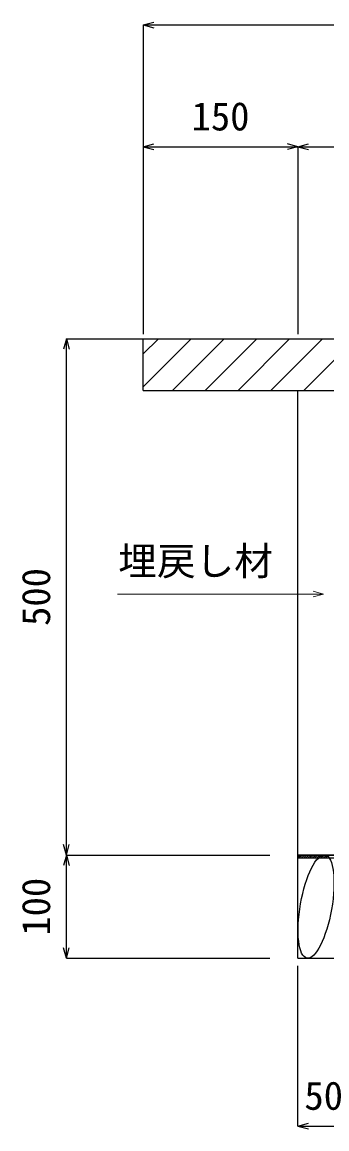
# Model space of a CAD drawing. Units: millimetres, scale not verified. Extents: x -9755 to 16726, y -7413 to 4835.
# Drawn here: x -5120 to -4825, y -5800 to -4728 of the extents above; entities that cross this region are included whole.
import ezdxf
from ezdxf.enums import TextEntityAlignment as Align

# ---------------------------------------------------------------- set-up
doc = ezdxf.new("R2010")
doc.units = ezdxf.units.MM
doc.header["$LTSCALE"] = 15
for name, color, linetype in [('0-3_鉄筋', 7, 'Continuous'), ('0-5_ｼﾞｮｲﾝﾄ詳細図', 7, 'Continuous'), ('0-6_寸法', 4, 'Continuous'), ('0-B', 4, 'Continuous')]:
    doc.layers.add(name, color=color, linetype=linetype)
doc.layers.add('0-A', color=7, linetype='Continuous', lineweight=18)
doc.styles.add('ＭＳ ゴシック', font='')
doc.styles.get('ＭＳ ゴシック').set_extended_font_data('MS Gothic')

msp = doc.modelspace()

# ---------------------------------------------------------------- linework, layer by layer
at = {"layer": '0-3_鉄筋'}
for p, q in [((-5002.78, -5084.69), (-5002.78, -5034.69)), ((-5002.78, -5081.18), (-4956.28, -5034.69)), ((-5002.78, -5049.36), (-4988.1, -5034.69)), ((-5002.78, -5034.69), (-4152.78, -5034.69)), ((-4974.46, -5084.69), (-4924.46, -5034.69)), ((-4942.64, -5084.69), (-4892.64, -5034.69)), ((-4910.82, -5084.69), (-4860.82, -5034.69)), ((-4879, -5084.69), (-4829, -5034.69)), ((-4847.18, -5084.69), (-4797.18, -5034.69)), ((-5002.78, -5084.69), (-4152.78, -5084.69)), ((-4852.78, -5534.69), (-4852.78, -5084.69))]:
    msp.add_line(p, q, dxfattribs=at)
at = {"layer": '0-5_ｼﾞｮｲﾝﾄ詳細図'}
for p, q in [((-4852.78, -5634.69), (-4852.78, -5534.69)), ((-4302.78, -5534.69), (-4852.78, -5534.69)), ((-4852.78, -5634.69), (-4302.78, -5634.69))]:
    msp.add_line(p, q, dxfattribs=at)
msp.add_ellipse((-4835.26, -5584.68), major_axis=(8.81, 49.96), ratio=0.3, dxfattribs=at)
at = {"layer": '0-6_寸法'}
for p, q in [((-5002.78, -4730.64), (-4992.63, -4727.93)), ((-5002.78, -4730.64), (-4152.78, -4730.64)), ((-5002.78, -4730.64), (-4992.63, -4733.36)), ((-5002.78, -4730.64), (-5002.78, -4848.59)), ((-5002.78, -4848.59), (-4992.63, -4845.87)), ((-5002.78, -4848.59), (-4852.78, -4848.59)), ((-5002.78, -4848.59), (-4992.63, -4851.3)), ((-5002.78, -4848.59), (-5002.78, -5030.06)), ((-4852.78, -4848.59), (-4862.92, -4845.87)), ((-4852.78, -4848.59), (-4862.92, -4851.3)), ((-4852.78, -4848.59), (-4842.63, -4845.87)), ((-4852.78, -4848.59), (-4852.78, -5030.06)), ((-4852.78, -4848.59), (-4302.78, -4848.59)), ((-4852.78, -4848.59), (-4842.63, -4851.3)), ((-5077.33, -5034.69), (-5080.04, -5044.83)), ((-5077.33, -5034.69), (-4889.08, -5034.69)), ((-5077.33, -5534.69), (-5077.33, -5034.69)), ((-5077.33, -5034.69), (-5074.61, -5044.83)), ((-5077.33, -5034.69), (-4880.16, -5034.69)), ((-5077.33, -5534.69), (-5080.04, -5524.54)), ((-5077.33, -5534.69), (-5074.61, -5524.54)), ((-5077.33, -5534.69), (-5080.04, -5544.83)), ((-5077.33, -5634.69), (-5077.33, -5534.69)), ((-5077.33, -5534.69), (-5074.61, -5544.83)), ((-5077.33, -5534.69), (-4880.16, -5534.69)), ((-5077.33, -5634.69), (-5080.04, -5624.54)), ((-5077.33, -5634.69), (-5074.61, -5624.54)), ((-5077.33, -5634.69), (-4880.16, -5634.69)), ((-4852.78, -5797.23), (-4852.78, -5642.09)), ((-4852.78, -5797.23), (-4842.63, -5794.51)), ((-4852.78, -5797.23), (-4802.78, -5797.23)), ((-4852.78, -5797.23), (-4842.63, -5799.95))]:
    msp.add_line(p, q, dxfattribs=at)
at = {"layer": '0-A'}
msp.add_line((-4827.92, -5281.91), (-4838.07, -5279.19), dxfattribs=at)
msp.add_lwpolyline([(-5027.79, -5281.91), (-4827.92, -5281.91), (-4838.07, -5284.63)], dxfattribs=at)
at = {"layer": '0-B'}
for p, q in [((-4852.78, -5536.75), (-4850.71, -5534.69)), ((-4851.79, -5537.89), (-4848.59, -5534.69)), ((-4849.67, -5537.89), (-4846.47, -5534.69)), ((-4847.55, -5537.89), (-4844.35, -5534.69)), ((-4845.42, -5537.89), (-4842.22, -5534.69)), ((-4843.3, -5537.89), (-4840.1, -5534.69)), ((-4841.18, -5537.89), (-4837.98, -5534.69)), ((-4839.06, -5537.89), (-4835.86, -5534.69)), ((-4836.94, -5537.89), (-4833.74, -5534.69)), ((-4834.82, -5537.89), (-4831.62, -5534.69)), ((-4832.7, -5537.89), (-4829.5, -5534.69)), ((-4830.58, -5537.89), (-4827.38, -5534.69)), ((-4828.45, -5537.89), (-4825.25, -5534.69)), ((-4826.33, -5537.89), (-4823.13, -5534.69))]:
    msp.add_line(p, q, dxfattribs=at)
msp.add_lwpolyline([(-4852.78, -5534.69), (-4302.78, -5534.69), (-4302.78, -5537.89), (-4852.78, -5537.89)], close=True, dxfattribs=at)

# ---------------------------------------------------------------- texts
at = {"layer": '0-6_寸法', "style": 'ＭＳ ゴシック'}
for s, p in [('150', (-4955.9, -4841.09)), ('50', (-4846.53, -5789.73))]:
    msp.add_text(s, height=27.49, dxfattribs=at).set_placement(p, align=Align.BOTTOM_LEFT)
for s, p in [('500', (-5084.83, -5312.81)), ('100', (-5084.83, -5612.81))]:
    msp.add_text(s, height=27.49, rotation=90, dxfattribs=at).set_placement(p, align=Align.BOTTOM_LEFT)
at = {"layer": '0-A', "color": 4, "style": 'ＭＳ ゴシック'}
msp.add_text('埋戻し材', height=27.49, dxfattribs=at).set_placement((-5027.03, -5271.92), align=Align.BOTTOM_LEFT)

doc.saveas('drawing.dxf')
